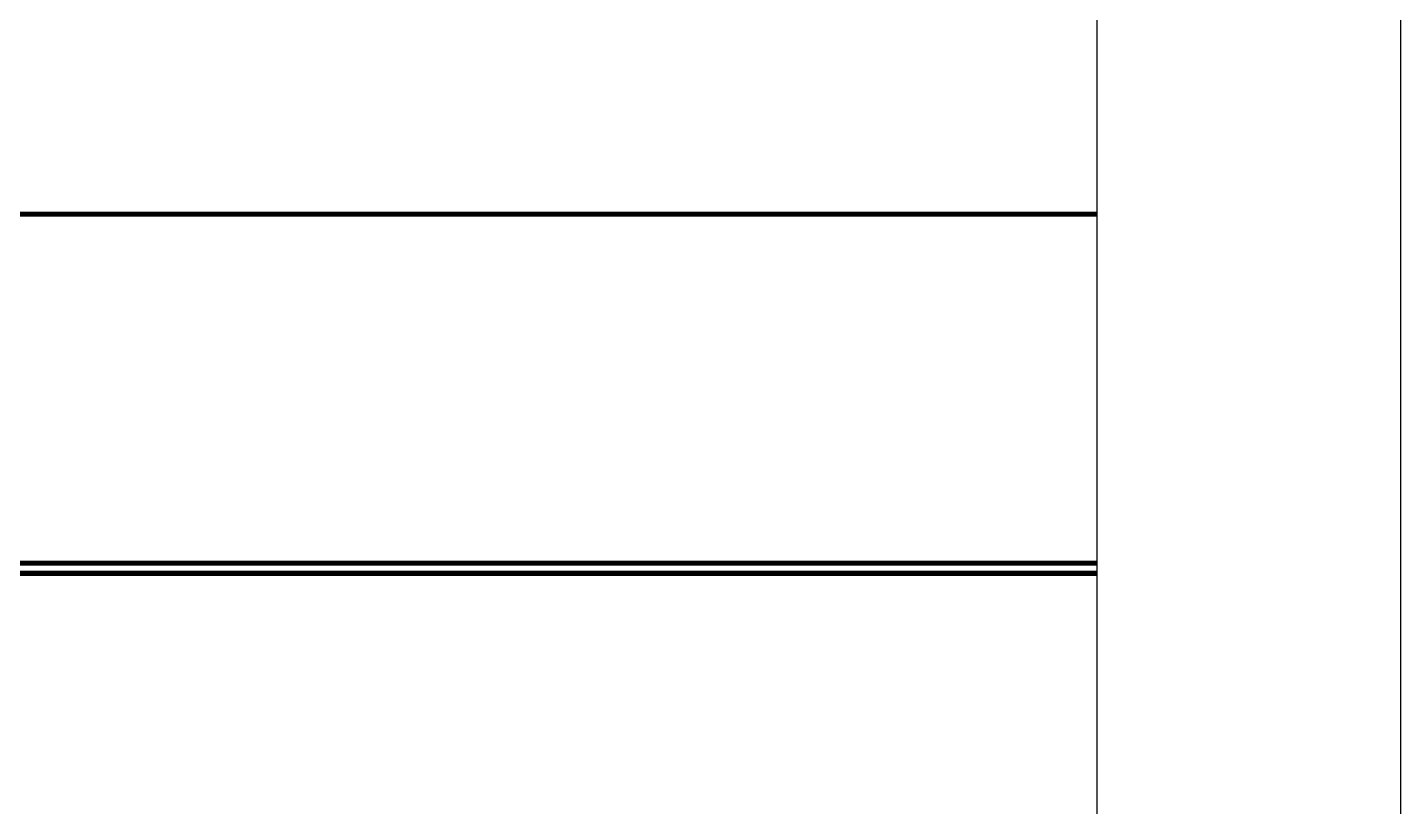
# Model space of a CAD drawing. Header units: metres. Extents: x 3 to 509016, y 4 to 6969473.
# Drawn here: x 508582.38 to 508609.51, y 6967708.04 to 6967723.44 of the extents above; entities that cross this region are included whole.
import ezdxf

# ---------------------------------------------------------------- set-up
doc = ezdxf.new("R2010")
doc.units = ezdxf.units.M
doc.layers.add('_Design Non Plottable', color=45, linetype='Continuous', plot=False)
doc.layers.add('CIV_LINEMARKING', color=252, linetype='Continuous')
doc.layers.add('XREF', color=7, linetype='Continuous')

# ---------------------------------------------------------------- blocks, each defined once
blk = doc.blocks.new('XD_DESIGN_1')
at = {"layer": '_Design Non Plottable'}
for p, q in [((508603.513, 6967761.749), (508603.513, 6967641.467)), ((508609.513, 6967761.749), (508609.513, 6967641.467))]:
    blk.add_line(p, q, dxfattribs=at)
at = {"layer": 'CIV_LINEMARKING', "const_width": 0.1}
for points in [[(508563.513, 6967719.749), (508603.513, 6967719.749)], [(508563.513, 6967712.849), (508603.513, 6967712.849)], [(508563.513, 6967712.649), (508603.513, 6967712.649)]]:
    blk.add_lwpolyline(points, dxfattribs=at)
blk = doc.blocks.new('XD_DESIGN_2')
at = {"layer": '_Design Non Plottable'}
for p, q in [((508603.513, 6967761.749), (508603.513, 6967641.467)), ((508609.513, 6967761.749), (508609.513, 6967641.467))]:
    blk.add_line(p, q, dxfattribs=at)
at = {"layer": 'CIV_LINEMARKING', "const_width": 0.1}
for points in [[(508563.513, 6967719.749), (508603.513, 6967719.749)], [(508563.513, 6967712.849), (508603.513, 6967712.849)], [(508563.513, 6967712.649), (508603.513, 6967712.649)]]:
    blk.add_lwpolyline(points, dxfattribs=at)

msp = doc.modelspace()

# ---------------------------------------------------------------- block references
msp.add_blockref('XD_DESIGN_1', (0, 0))

# ---------------------------------------------------------------- next in the draw order: block references
at = {"layer": 'XREF'}
msp.add_blockref('XD_DESIGN_2', (0, 0), dxfattribs=at)

doc.saveas('drawing.dxf')
